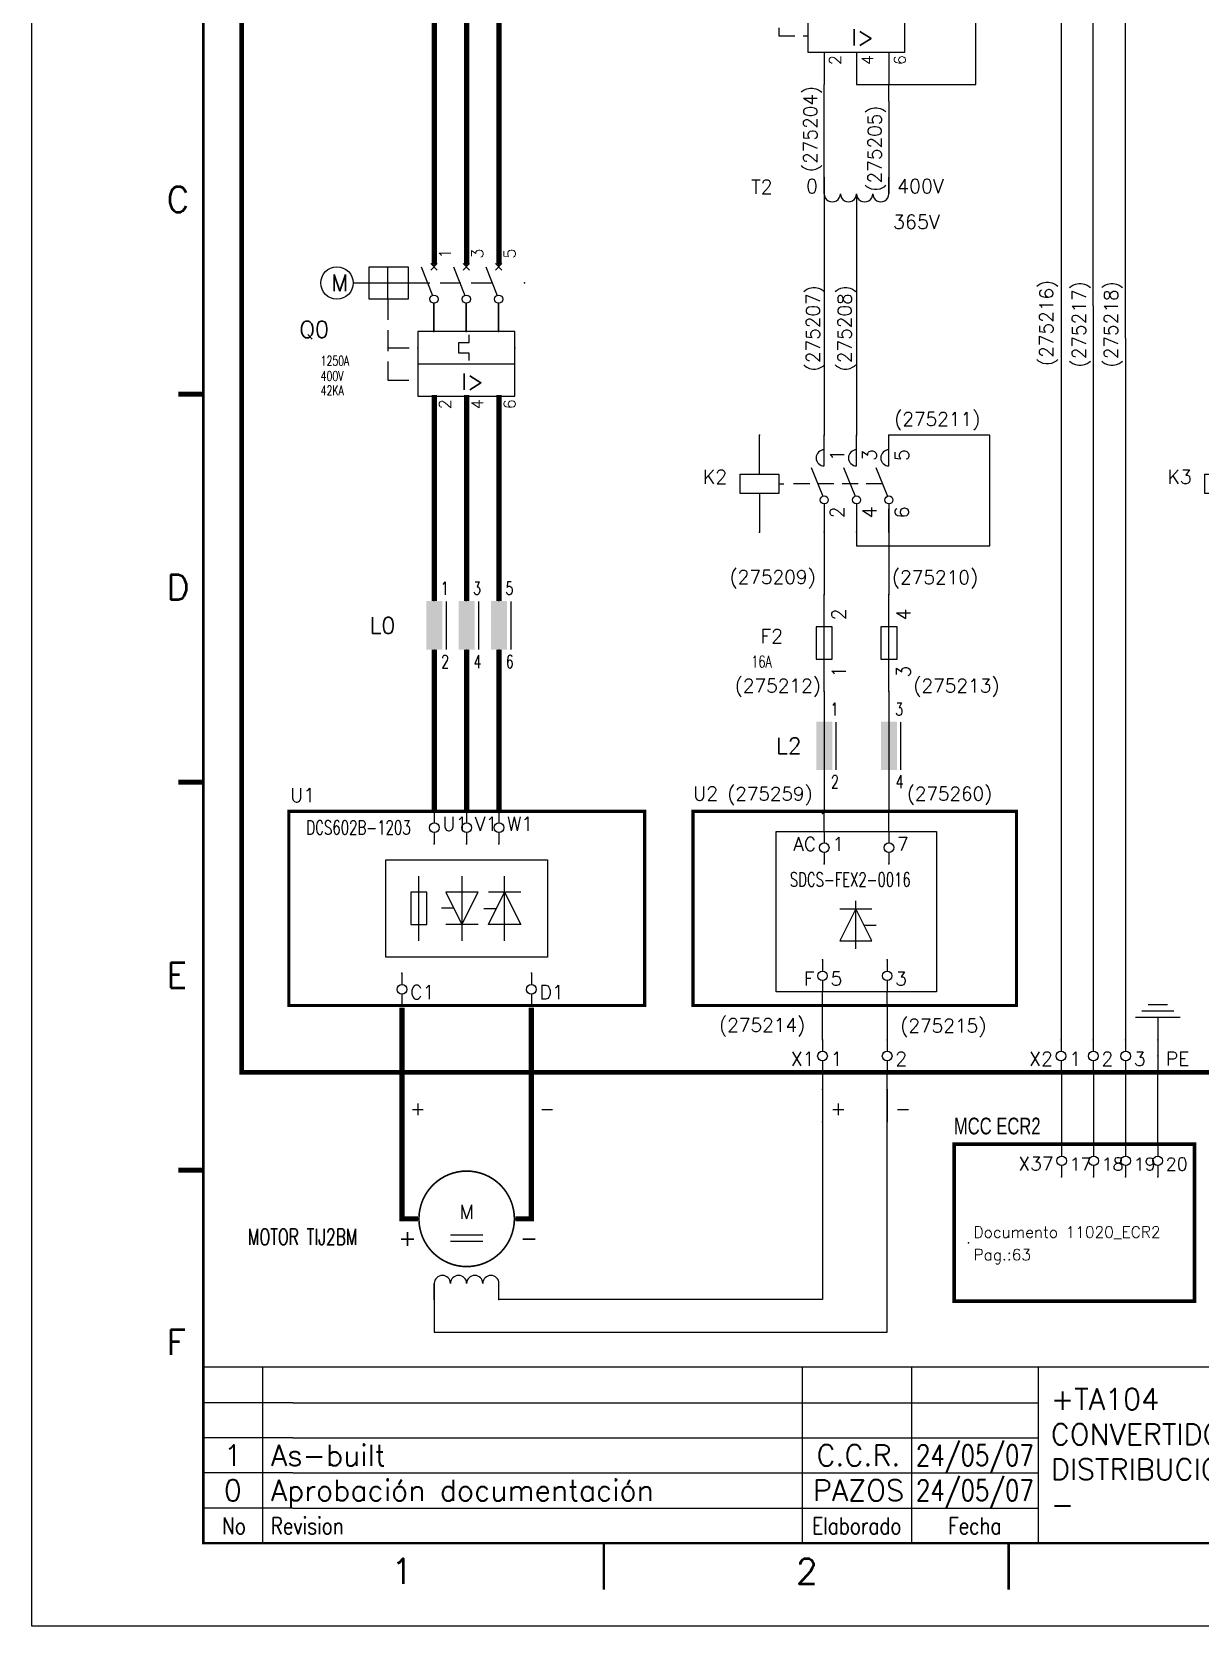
# Model space of a CAD drawing. Extents: x -25 to 1044, y -25744 to 292.
# Drawn here: x 366.4 to 507.2, y -14599.8 to -14407.6 of the extents above; entities that cross this region are included whole.
import ezdxf
from ezdxf.enums import TextEntityAlignment as Align

# ---------------------------------------------------------------- set-up
doc = ezdxf.new("R2010")
doc.units = 0
doc.header["$LTSCALE"] = 10
doc.header["$MEASUREMENT"] = 0
doc.linetypes.add('DASHDOT', pattern=[1, 0.5, -0.25, 0, -0.25])
doc.linetypes.add('HIDDEN', pattern=[0.375, 0.25, -0.125])
doc.layers.get('0').update_dxf_attribs({"linetype": 'CONTINUOUS'})
for name, color, linetype in [('$MKLNK', 7, 'HIDDEN'), ('1', 7, 'CONTINUOUS'), ('10', 5, 'CONTINUOUS'), ('102', 7, 'CONTINUOUS'), ('2', 7, 'CONTINUOUS'), ('4', 7, 'HIDDEN'), ('8', 1, 'CONTINUOUS'), ('9', 6, 'CONTINUOUS'), ('DIBUJO', 7, 'CONTINUOUS'), ('NODE', 7, 'CONTINUOUS')]:
    doc.layers.add(name, color=color, linetype=linetype)
doc.styles.add('HELV', font='HELVBLD.SHX', dxfattribs={"width": 1.2})
doc.styles.add('LABEL', font='SIMPLEX', dxfattribs={"width": 0.8, "height": 4})
doc.styles.add('ROMANS', font='romans')
doc.styles.get("Standard").update_dxf_attribs({"font": 'simplex'})

# ---------------------------------------------------------------- blocks, each defined once
blk = doc.blocks.new('NOD', base_point=(237.5, 170))
at = {"layer": 'NODE'}
blk.add_point((237.5, 170), dxfattribs=at)
blk = doc.blocks.new('$071501S')
at = {"layer": '2'}
for p, q in [((0, -6), (0, 0)), ((-3, -6), (3, -6)), ((-3, -9), (-3, -6)), ((3, -6), (3, -9)), ((3, -9), (-3, -9)), ((0, -9), (0, -15))]:
    blk.add_line(p, q, dxfattribs=at)
at = {"layer": '2', "rotation": 90}
for p in [(0, 0), (0, -15)]:
    blk.add_blockref('NOD', p, dxfattribs=at)
at = {"layer": '8'}
for tag, p in [('1A', (1, -3.325)), ('2A', (1, -13.325))]:
    blk.add_attdef(tag, p, '', height=2.15, dxfattribs=at)
at = {"layer": '9'}
blk.add_attdef('ID', text='', height=2.15, dxfattribs=at).set_placement((-5, -7.5), align=Align.RIGHT)
blk = doc.blocks.new('ACAD1F02')
at = {"layer": '2'}
for p, q in [((360, 150), (365, 150)), ((360, 149.03), (365, 149.03))]:
    blk.add_line(p, q, dxfattribs=at)
blk.add_lwpolyline([(355.12, 152.5, 0.25, 0.25, 1), (369.88, 152.5, 0.25, 0.25, 1)], format="xyseb", close=True, dxfattribs=at)
blk.add_text('M', height=2.15, dxfattribs=at).set_placement((362.5, 152.5), align=Align.CENTER)
blk = doc.blocks.new('$060303')
at = {"layer": '2'}
for p, q in [((0, 0), (2.5, 0)), ((0, -10), (2.5, -10))]:
    blk.add_line(p, q, dxfattribs=at)
for centre in [(2.5, -1.25), (2.5, -3.75), (2.5, -6.25), (2.5, -8.75)]:
    blk.add_arc(centre, 1.25, 270, 90, dxfattribs=at)
for p in [(0, 0), (0, -10)]:
    blk.add_blockref('NOD', p, dxfattribs=at)
at = {"layer": '8'}
for tag, p in [('1A', (1.5, -3.325)), ('2A', (1.5, -13.325))]:
    blk.add_attdef(tag, text='', height=2.15, dxfattribs=at).set_placement(p, align=Align.RIGHT)
at = {"layer": '9'}
blk.add_attdef('ID', text='', height=2.15, dxfattribs=at).set_placement((0, 1.175), align=Align.CENTER)
blk = doc.blocks.new('$$PLD12C')
for p, q in [((0, 2.5), (0, 0.75)), ((0, -0.75), (0, -2.5))]:
    blk.add_line(p, q)
at = {"layer": '2'}
blk.add_circle((0, 0), 0.75, dxfattribs=at)
for p in [(0, 2.5), (0, -2.5)]:
    blk.add_blockref('NOD', p, dxfattribs=at)
at = {"layer": '8'}
blk.add_attdef('*A', (1.25, -1.5), '', height=2.15, dxfattribs=at)
at = {"layer": '9'}
blk.add_attdef('ID', text='', height=2.15, dxfattribs=at).set_placement((-1.25, -1.5), align=Align.RIGHT)
blk = doc.blocks.new('$$PLD12')
blk.add_line((0, 2.5), (0, -2.5))
at = {"layer": '2'}
for p in [(0, 2.5), (0, -2.5)]:
    blk.add_blockref('NOD', p, dxfattribs=at)
at = {"layer": '8'}
blk.add_attdef('*A', (1.25, -1.5), '', height=2.15, dxfattribs=at)
at = {"layer": '9'}
blk.add_attdef('ID', text='', height=2.15, dxfattribs=at).set_placement((-1.25, -1.5), align=Align.RIGHT)
blk = doc.blocks.new('$$PLU21C')
for p, q in [((0, 2.5), (0, 0.75)), ((0, -0.75), (0, -2.5))]:
    blk.add_line(p, q)
at = {"layer": '2'}
blk.add_circle((0, 0), 0.75, dxfattribs=at)
for p in [(0, 2.5), (0, -2.5)]:
    blk.add_blockref('NOD', p, dxfattribs=at)
at = {"layer": '8'}
blk.add_attdef('*A', (1.25, -0.5), '', height=2.15, dxfattribs=at)
at = {"layer": '9'}
blk.add_attdef('ID', text='', height=2.15, dxfattribs=at).set_placement((-1.25, -0.5), align=Align.RIGHT)
blk = doc.blocks.new('$71302MS')
at = {"layer": '$MKLNK'}
blk.add_line((9, -7.5), (-5, -7.5), dxfattribs=at)
for p, q in [((0, -4.75), (0, 0)), ((5, -4.75), (5, 0)), ((10, -4.75), (10, 0)), ((0, -10.62), (0, -15)), ((5, -10.62), (5, -15)), ((10, -10.62), (10, -15))]:
    blk.add_line(p, q)
at = {"layer": '102'}
for p, q in [((-2, -5), (-0.23, -9.42)), ((3, -5), (4.77, -9.42)), ((8, -5), (9.77, -9.42))]:
    blk.add_line(p, q, dxfattribs=at)
for centre in [(0, -10), (5, -10), (10, -10)]:
    blk.add_circle(centre, 0.625, dxfattribs=at)
for centre in [(0, -3.5), (5, -3.5), (10, -3.5)]:
    blk.add_arc(centre, 1.25, 90, 270, dxfattribs=at)
at = {"layer": '2'}
for p in [(0, 0), (5, 0), (10, 0), (0, -15), (5, -15), (10, -15)]:
    blk.add_blockref('NOD', p, dxfattribs=at)
at = {"layer": '8', "flags": 8}
for tag, p in [('1A', (3.07, -4)), ('3A', (8.07, -4)), ('5A', (13.07, -4))]:
    blk.add_attdef(tag, p, '', height=2.15, rotation=90, dxfattribs=at)
for tag, p in [('2A', (3.07, -11)), ('4A', (8.07, -11)), ('6A', (13.07, -11))]:
    blk.add_attdef(tag, text='', height=2.15, rotation=90, dxfattribs=at).set_placement(p, align=Align.RIGHT)
at = {"layer": '9'}
blk.add_attdef('ID', text='', height=2.15, rotation=90, dxfattribs=at).set_placement((-7.25, -7.5), align=Align.CENTER)
blk = doc.blocks.new('$072101S')
at = {"layer": '2'}
for p, q in [((0, 0), (0, 15)), ((1.25, 10), (-1.25, 10)), ((-1.25, 10), (-1.25, 5)), ((1.25, 5), (1.25, 10)), ((-1.25, 5), (1.25, 5))]:
    blk.add_line(p, q, dxfattribs=at)
for p in [(0, 15), (0, 0)]:
    blk.add_blockref('NOD', p, dxfattribs=at)
at = {"layer": '8'}
blk.add_attdef('2A', (3.325, 11), '', height=2.15, rotation=90, dxfattribs=at)
blk.add_attdef('ID', text='', height=2.15, rotation=90, dxfattribs=at).set_placement((-2.25, 7.5), align=Align.CENTER)
blk.add_attdef('1A', text='', height=2.15, rotation=90, dxfattribs=at).set_placement((3.325, 4), align=Align.RIGHT)
blk = doc.blocks.new('KK')
for p, q in [((170.54, 197.03), (170.54, 201.39)), ((175.54, 197.03), (175.54, 201.39)), ((180.54, 197.03), (180.54, 201.41)), ((170.54, 187.03), (170.54, 182.03)), ((175.54, 187.03), (175.54, 182.03)), ((180.54, 187.03), (180.54, 182.03))]:
    blk.add_line(p, q)
for p in [(168.04, 194.53), (183.04, 194.53)]:
    blk.add_point(p)
at = {"layer": '102'}
for p, q in [((170.54, 212.03), (170.54, 207.03)), ((175.54, 212.03), (175.54, 207.03)), ((180.54, 212.03), (180.54, 207.03)), ((168.54, 207.03), (170.31, 202.61)), ((173.54, 207.03), (175.31, 202.61)), ((178.54, 207.03), (180.31, 202.61)), ((170.54, 201.4), (170.54, 197.03)), ((175.54, 201.4), (175.54, 197.03)), ((180.54, 201.4), (180.54, 197.03)), ((183.04, 197.03), (168.04, 197.03)), ((168.04, 197.03), (168.04, 192.03)), ((174.36, 195.31), (175.96, 195.31)), ((174.36, 193.71), (174.36, 195.31)), ((175.96, 195.31), (175.96, 196.53)), ((183.04, 192.03), (183.04, 197.03)), ((175.96, 193.71), (174.36, 193.71)), ((175.96, 192.53), (175.96, 193.71)), ((168.04, 192.03), (183.04, 192.03)), ((168.04, 192.03), (168.04, 187.03)), ((183.04, 187.03), (183.04, 192.03)), ((168.04, 187.03), (183.04, 187.03))]:
    blk.add_line(p, q, dxfattribs=at)
for centre in [(170.54, 202.03), (175.54, 202.03), (180.54, 202.03)]:
    blk.add_circle(centre, 0.625, dxfattribs=at)
for p in [(169.54, 204.53), (174.54, 204.53), (179.54, 204.53), (184.54, 204.53)]:
    blk.add_point(p, dxfattribs=at)
at = {"layer": '2', "linetype": 'HIDDEN'}
for p, q in [((163.54, 202.03), (163.54, 189.53)), ((163.54, 194.53), (168.04, 194.53)), ((163.54, 189.53), (168.04, 189.53))]:
    blk.add_line(p, q, dxfattribs=at)
at = {"layer": '2'}
blk.add_trace([(158.04, 206.53), (157.04, 206.53), (158.04, 202.53), (157.04, 202.53)], dxfattribs=at)
at = {"layer": 'DIBUJO'}
for p, q in [((160.54, 202.03), (160.54, 207.03)), ((160.54, 207.03), (166.54, 207.03)), ((163.54, 202.03), (163.54, 207.03)), ((166.54, 207.03), (166.54, 202.03)), ((171.04, 207.53), (170.04, 206.53)), ((170.04, 207.53), (171.04, 206.53)), ((175.04, 207.53), (176.04, 206.53)), ((176.04, 207.53), (175.04, 206.53)), ((180.04, 207.53), (181.04, 206.53)), ((181.04, 207.53), (180.04, 206.53)), ((158.04, 204.53), (166.54, 204.53)), ((166.54, 202.03), (160.54, 202.03))]:
    blk.add_line(p, q, dxfattribs=at)
at = {"layer": '2'}
for p in [(170.54, 212.03), (175.54, 212.03), (180.54, 212.03), (170.54, 197.03), (175.54, 197.03), (180.54, 197.03)]:
    blk.add_blockref('NOD', p, dxfattribs=at)
at = {"layer": '102'}
blk.add_text('I>', height=2.52, dxfattribs=at).set_placement((176.51, 188.04), align=Align.CENTER)
at = {"layer": 'DIBUJO', "color": 1, "style": 'ROMANS'}
for s, p in [('1', (173.15, 207.2)), ('3', (178.15, 207.2)), ('5', (183.15, 207.2)), ('2', (173.15, 185.01)), ('4', (178.15, 185.01)), ('6', (183.15, 185.01))]:
    blk.add_text(s, height=1.8, rotation=90, dxfattribs=at).set_placement(p)
at = {"layer": 'DIBUJO', "color": 6, "style": 'ROMANS'}
blk.add_attdef('REFERENCIA', (158.04, 210.03), '', height=1.8, dxfattribs=at)
at = {"layer": 'DIBUJO', "color": 6, "style": 'ROMANS', "width": 0.8}
blk.add_attdef('REGULACION', (184.04, 193.53), '', height=1.8, dxfattribs=at)
blk = doc.blocks.new('newcajec')
at = {"layer": '1'}
for p, q in [((179.4, 20.85), (0.13, 20.85)), ((7, 20.85), (7, 0)), ((71, 20.85), (71, 0)), ((84, 20.85), (84, 0.09)), ((99, 20.85), (99, 0)), ((10.6, 16.64), (0, 16.64)), ((10.6, 16.64), (99, 16.64)), ((10.6, 12.48), (0, 12.48)), ((10.6, 12.48), (99, 12.48)), ((10.6, 8.32), (0, 8.32)), ((10.6, 8.32), (99, 8.32)), ((10.6, 4.16), (0, 4.16)), ((10.6, 4.16), (99, 4.16))]:
    blk.add_line(p, q, dxfattribs=at)
at = {"layer": '1', "const_width": 0.3}
blk.add_lwpolyline([(0, 0), (0, 272.5), (383, 272.5), (383, 0)], close=True, dxfattribs=at)
at = {"layer": '1'}
for points in [[(-2.99, 136.23, 0.6, 0.6, 0), (-0.18, 136.23, 0.6, 0.6, 0)], [(-2.99, 90.23, 0.6, 0.6, 0), (-0.18, 90.23, 0.6, 0.6, 0)], [(-2.99, 44.23, 0.6, 0.6, 0), (-0.18, 44.23, 0.6, 0.6, 0)], [(47.5, -5.5, 0.3, 0.3, 0), (47.5, -0.09, 0.3, 0.3, 0)], [(95.5, -5.5, 0.3, 0.3, 0), (95.5, -0.09, 0.3, 0.3, 0)]]:
    blk.add_lwpolyline(points, format="xyseb", dxfattribs=at)
at = {"layer": '1', "style": 'ROMANS'}
for s, p in [('C', (-4.37, 157.84)), ('D', (-4.37, 111.84)), ('E', (-4.37, 65.84)), ('F', (-4.37, 22.34)), ('1', (22.29, -4.82)), ('2', (70.29, -4.82))]:
    blk.add_text(s, height=3, dxfattribs=at).set_placement(p)
at = {"layer": '1', "style": 'LABEL', "width": 0.8}
for s, p in [('No', (2.23, 1.05)), ('Revision', (8, 1.05))]:
    blk.add_text(s, height=2, dxfattribs=at).set_placement(p)
for s, p in [('Elaborado', (77.5, 1.05)), ('Fecha', (91.5, 1.05))]:
    blk.add_text(s, height=2, dxfattribs=at).set_placement(p, align=Align.CENTER)
at = {"layer": '10', "style": 'ROMANS'}
for tag, p in [('REV41', (3.5, 18.74)), ('REV43', (77.7, 18.74)), ('REV31', (3.5, 14.58)), ('REV33', (77.7, 14.58)), ('REV21', (3.5, 10.42)), ('REV23', (77.7, 10.42)), ('REV11', (3.5, 6.27)), ('REV13', (77.7, 6.27))]:
    blk.add_attdef(tag, text='', height=2.5, dxfattribs=at).set_placement(p, align=Align.MIDDLE)
for tag, p, height in [('REV42', (8, 17.49), 2.5), ('DOCUMENTTYPE', (216.43, 16.8), 2.5), ('SHEETNAME1', (100.5, 15.83), 2.5), ('DESIGNCHECK', (180.74, 14.83), 2.5), ('NOTA', (305.32, 15.8), 3), ('REV32', (8, 13.33), 2.5), ('SHEETNAME2', (100.5, 11.67), 2.5), ('OBJECT', (216.43, 12.4), 2.5), ('REV22', (8, 9.17), 2.5), ('ORDER', (305.32, 7.3), 4.5), ('SHEETNAME3', (100.5, 7.51), 2.5), ('DRAWINGCHECK', (180.53, 7.71), 2.5), ('CUSTOMER', (216.43, 8.08), 2.5), ('REV12', (8, 5.01), 2.5), ('SHEETNAME4', (100.5, 3.35), 2.5), ('DOCUMENT_ID', (305.32, 0.93), 4.4), ('USER', (180.63, 0.71), 2.5), ('DEPARTMENT', (271.93, 1.05), 2.5)]:
    blk.add_attdef(tag, p, '', height=height, dxfattribs=at)
for tag, width, p, p2 in [('REV44', 1.221199, (84.53, 17.49), (98.48, 17.49)), ('REV34', 1.221199, (84.53, 13.33), (98.48, 13.33)), ('REV24', 1.221199, (84.53, 9.17), (98.48, 9.17)), ('REV14', 1.221199, (84.53, 5.01), (98.48, 5.01)), ('CREATED2', 7.039915, (282.71, 1.05), (301.14, 1.05))]:
    blk.add_attdef(tag, text='', height=2.5, dxfattribs=dict(at, width=width)).set_placement(p, p2, align=Align.FIT)
for tag, p in [('SHEET', (382, 7.43)), ('NEXTSHEET', (382, 0.5))]:
    blk.add_attdef(tag, text='', height=2.5, dxfattribs=at).set_placement(p, align=Align.RIGHT)
blk = doc.blocks.new('IATR1A1C')
for p, q in [((0, -7.5), (0, -3.14)), ((5, -7.5), (5, -3.14)), ((10, -7.5), (10, -3.12)), ((0, -17.5), (0, -22.5)), ((5, -17.5), (5, -22.5)), ((10, -17.5), (10, -22.5))]:
    blk.add_line(p, q)
for p in [(-2.5, -10), (12.5, -10)]:
    blk.add_point(p)
at = {"layer": '102'}
for p, q in [((0, 7.5), (0, 2.5)), ((5, 7.5), (5, 2.5)), ((10, 7.5), (10, 2.5)), ((20, 7.5), (20, 2.5)), ((25, 7.5), (25, 2.5)), ((-2, 2.5), (-0.23, -1.92)), ((3, 2.5), (4.77, -1.92)), ((8, 2.5), (9.77, -1.92)), ((18, 2.5), (19.77, -1.92)), ((25, 2.5), (27, 2.5)), ((25.13, -1.89), (26.25, 3.5)), ((0, -3.12), (0, -7.5)), ((5, -3.12), (5, -7.5)), ((10, -3.12), (10, -7.5)), ((20, -3.12), (20, -7.5)), ((25, -3.12), (25, -7.5)), ((12.5, -7.5), (-2.5, -7.5)), ((-2.5, -7.5), (-2.5, -12.5)), ((3.82, -9.22), (5.42, -9.22)), ((3.82, -10.82), (3.82, -9.22)), ((5.42, -9.22), (5.42, -8)), ((12.5, -12.5), (12.5, -7.5)), ((5.42, -10.82), (3.82, -10.82)), ((5.42, -12), (5.42, -10.82)), ((-2.5, -12.5), (12.5, -12.5)), ((-2.5, -12.5), (-2.5, -17.5)), ((12.5, -17.5), (12.5, -12.5)), ((-2.5, -17.5), (12.5, -17.5))]:
    blk.add_line(p, q, dxfattribs=at)
for centre in [(0, -2.5), (5, -2.5), (10, -2.5), (20, -2.5), (25, -2.5)]:
    blk.add_circle(centre, 0.625, dxfattribs=at)
for p in [(-1, 0), (4, 0), (9, 0), (14, 0), (19, 0)]:
    blk.add_point(p, dxfattribs=at)
at = {"layer": '2', "linetype": 'HIDDEN'}
for p, q in [((-3.86, 0), (25.46, 0)), ((-7, -2.5), (-7, -15)), ((-7, -10), (-2.5, -10)), ((-7, -15), (-2.5, -15))]:
    blk.add_line(p, q, dxfattribs=at)
at = {"layer": '2'}
blk.add_trace([(-12.5, 2), (-13.5, 2), (-12.5, -2), (-13.5, -2)], dxfattribs=at)
at = {"layer": 'DIBUJO'}
for p, q in [((-10, -2.5), (-10, 2.5)), ((-10, 2.5), (-4, 2.5)), ((-7, -2.5), (-7, 2.5)), ((-4, 2.5), (-4, -2.5)), ((0.5, 3), (-0.5, 2)), ((-0.5, 3), (0.5, 2)), ((4.5, 3), (5.5, 2)), ((5.5, 3), (4.5, 2)), ((9.5, 3), (10.5, 2)), ((10.5, 3), (9.5, 2)), ((-12.5, 0), (-4, 0)), ((-4, -2.5), (-10, -2.5))]:
    blk.add_line(p, q, dxfattribs=at)
at = {"layer": '2'}
for p in [(0, 7.5), (5, 7.5), (10, 7.5), (20, 7.5), (0, -7.5), (5, -7.5), (10, -7.5)]:
    blk.add_blockref('NOD', p, dxfattribs=at)
at = {"layer": '102'}
blk.add_text('I>', height=2.52, dxfattribs=at).set_placement((5.97, -16.49), align=Align.CENTER)
at = {"layer": 'DIBUJO', "color": 1, "style": 'ROMANS'}
for s, p in [('13', (22.61, 4.39)), ('21', (27.61, 4.39)), ('1', (2.61, 2.68)), ('3', (7.61, 2.68)), ('5', (12.61, 2.68)), ('14', (22.61, -7.37)), ('22', (27.61, -7.37)), ('2', (2.61, -19.52)), ('4', (7.61, -19.52)), ('6', (12.61, -19.52))]:
    blk.add_text(s, height=1.8, rotation=90, dxfattribs=at).set_placement(p)
at = {"layer": 'DIBUJO', "color": 6, "style": 'ROMANS', "width": 0.8}
for p in [(21, 8.5), (26, 8.5)]:
    blk.add_attdef('PAGCAUXABIERTO1', p, '', height=1.8, rotation=90, dxfattribs=at)
at = {"layer": 'DIBUJO', "color": 6, "style": 'ROMANS'}
blk.add_attdef('REFERENCIA', (-12.5, 5.5), '', height=1.8, dxfattribs=at)
at = {"layer": 'DIBUJO', "color": 6, "style": 'ROMANS', "width": 0.8}
blk.add_attdef('REGULACION', (13.5, -11), '', height=1.8, dxfattribs=at)
blk = doc.blocks.new('$PP313')
at = {"layer": '2'}
blk.add_blockref('NOD', (0, 0), dxfattribs=at)
at = {"layer": '8'}
blk.add_attdef('1A', (1, -3.325), '', height=2.15, dxfattribs=at)
at = {"layer": '9'}
blk.add_attdef('ID', (1, 1), '', height=2.15, dxfattribs=at)
blk = doc.blocks.new('$021501')
at = {"layer": '2'}
for p, q in [((0, -6), (0, 0)), ((-3.5, -6), (3.5, -6)), ((-2.5, -7), (2.5, -7)), ((-1.5, -8), (1.5, -8))]:
    blk.add_line(p, q, dxfattribs=at)
blk.add_blockref('NOD', (0, 0), dxfattribs=at)

msp = doc.modelspace()

# ---------------------------------------------------------------- linework, layer by layer
for p, q in [((414.84, -14443.75), (414.84, -14440.35)), ((418.74, -14443.75), (418.74, -14440.35)), ((422.64, -14443.75), (422.64, -14440.34))]:
    msp.add_line(p, q)
for p in [(412.89, -14445.7), (424.59, -14445.7)]:
    msp.add_point(p)
at = {"layer": '102'}
for p, q in [((414.84, -14432.05), (414.84, -14435.95)), ((418.74, -14432.05), (418.74, -14435.95)), ((422.64, -14432.05), (422.64, -14435.95)), ((413.28, -14435.95), (414.66, -14439.4)), ((417.18, -14435.95), (418.56, -14439.4)), ((421.08, -14435.95), (422.46, -14439.4)), ((414.84, -14440.34), (414.84, -14443.75)), ((418.74, -14440.34), (418.74, -14443.75)), ((422.64, -14440.34), (422.64, -14443.75)), ((424.59, -14443.75), (412.89, -14443.75)), ((412.89, -14443.75), (412.89, -14447.65)), ((419.07, -14445.09), (419.07, -14444.14)), ((424.59, -14447.65), (424.59, -14443.75)), ((417.82, -14446.34), (417.82, -14445.09)), ((417.82, -14445.09), (419.07, -14445.09)), ((412.89, -14447.65), (424.59, -14447.65)), ((412.89, -14447.65), (412.89, -14451.55)), ((419.07, -14446.34), (417.82, -14446.34)), ((419.07, -14447.26), (419.07, -14446.34)), ((424.59, -14451.55), (424.59, -14447.65)), ((412.89, -14451.55), (424.59, -14451.55)), ((414.88, -14476.24), (414.88, -14472.34)), ((418.78, -14476.24), (418.78, -14472.34)), ((422.68, -14476.24), (422.68, -14472.34)), ((414.88, -14482.09), (414.88, -14485.99)), ((418.78, -14482.09), (418.78, -14485.99)), ((422.68, -14482.09), (422.68, -14485.99))]:
    msp.add_line(p, q, dxfattribs=at)
for centre in [(414.84, -14439.85), (418.74, -14439.85), (422.64, -14439.85)]:
    msp.add_circle(centre, 0.487, dxfattribs=at)
for p in [(414.06, -14437.9), (417.96, -14437.9), (421.86, -14437.9), (425.76, -14437.9)]:
    msp.add_point(p, dxfattribs=at)
for points in [[(415.86, -14476.24), (413.91, -14476.24), (415.86, -14482.09), (413.91, -14482.09)], [(419.76, -14476.24), (417.81, -14476.24), (419.76, -14482.09), (417.81, -14482.09)], [(423.66, -14476.24), (421.71, -14476.24), (423.66, -14482.09), (421.71, -14482.09)], [(462.86, -14490.79), (460.93, -14490.79), (462.86, -14496.58), (460.93, -14496.58)], [(470.66, -14490.79), (468.73, -14490.79), (470.66, -14496.58), (468.73, -14496.58)]]:
    msp.add_solid(points, dxfattribs=at)
at = {"layer": '2'}
for p, q in [((490.44, -14380.76), (490.44, -14436.74)), ((494.33, -14440.64), (494.33, -14384.66)), ((498.23, -14444.54), (498.23, -14388.56)), ((461.89, -14425.19), (461.87, -14413.97)), ((469.67, -14415.98), (469.67, -14413.97)), ((461.89, -14427.14), (461.89, -14440.92)), ((465.79, -14427.14), (465.79, -14440.92)), ((461.89, -14440.92), (461.89, -14456.25)), ((465.79, -14440.92), (465.79, -14456.25)), ((456.43, -14462.1), (457.02, -14462.1)), ((461.89, -14467.95), (461.89, -14475.45)), ((469.69, -14467.95), (469.69, -14475.45)), ((461.89, -14487.15), (461.89, -14488.21)), ((469.69, -14487.15), (469.69, -14488.21)), ((461.89, -14499.29), (461.89, -14501.59)), ((469.69, -14499.21), (469.69, -14501.59)), ((475.41, -14504.03), (475.41, -14523.34)), ((413.02, -14517.19), (413.02, -14509.39)), ((418.21, -14509.39), (418.21, -14517.19)), ((423.35, -14517.19), (423.35, -14509.39)), ((412.04, -14511.34), (412.04, -14515.24)), ((413.99, -14511.34), (412.04, -14511.34)), ((413.99, -14515.24), (413.99, -14511.34)), ((416.26, -14511.34), (418.21, -14515.24)), ((420.16, -14511.34), (416.26, -14511.34)), ((418.21, -14515.24), (420.16, -14511.34)), ((421.4, -14515.24), (423.35, -14511.34)), ((425.3, -14511.34), (421.4, -14511.34)), ((423.35, -14511.34), (425.3, -14515.24)), ((417.17, -14513.25), (415.73, -14513.25)), ((422.31, -14513.33), (420.87, -14513.33)), ((463.78, -14513.32), (467.64, -14513.32)), ((465.71, -14513.32), (463.78, -14517.19)), ((465.71, -14518.15), (465.71, -14512.36)), ((467.64, -14517.19), (465.71, -14513.32)), ((412.04, -14515.24), (413.99, -14515.24)), ((420.16, -14515.24), (416.26, -14515.24)), ((425.3, -14515.24), (421.4, -14515.24)), ((466.74, -14515.3), (468.17, -14515.3)), ((463.78, -14517.19), (467.64, -14517.19)), ((461.68, -14524.99), (461.68, -14523.34)), ((469.48, -14524.99), (469.48, -14523.34))]:
    msp.add_line(p, q, dxfattribs=at)
at = {"layer": '2', "color": 7}
for p, q in [((480.17, -14413.97), (480.17, -14390.48)), ((465.77, -14413.97), (480.17, -14413.97)), ((469.67, -14415.98), (469.69, -14426.85)), ((461.89, -14427.14), (461.89, -14425.19)), ((469.69, -14427.14), (469.69, -14425.19)), ((490.44, -14436.74), (490.44, -14529.13)), ((494.33, -14440.64), (494.33, -14529.13)), ((498.23, -14444.54), (498.23, -14529.13)), ((481.86, -14456.25), (469.69, -14456.25)), ((481.86, -14469.58), (481.86, -14456.25)), ((469.69, -14467.95), (469.69, -14465.12)), ((465.79, -14467.95), (465.79, -14469.58)), ((465.79, -14469.58), (481.86, -14469.58)), ((416.3, -14476.3), (416.3, -14482.09)), ((420.2, -14476.3), (420.2, -14482.09)), ((424.1, -14476.3), (424.1, -14482.09)), ((461.89, -14488.21), (461.89, -14499.29)), ((469.69, -14488.21), (469.69, -14499.21)), ((463.3, -14490.85), (463.3, -14496.59)), ((471.1, -14490.85), (471.1, -14496.59)), ((461.89, -14504.03), (461.89, -14501.59)), ((469.69, -14504.03), (469.69, -14501.76)), ((456.1, -14504.03), (475.41, -14504.03)), ((456.1, -14523.34), (456.1, -14504.03)), ((409.03, -14519.14), (409.03, -14507.44)), ((409.03, -14507.44), (428.53, -14507.44)), ((428.53, -14507.44), (428.53, -14519.14)), ((428.53, -14519.14), (409.03, -14519.14)), ((475.41, -14523.34), (456.1, -14523.34)), ((461.68, -14529.13), (461.68, -14524.83)), ((469.48, -14524.88), (469.48, -14529.28)), ((461.68, -14533.03), (461.68, -14560.44)), ((469.48, -14564.34), (469.48, -14533.03)), ((490.51, -14533), (490.51, -14541.78)), ((494.37, -14533), (494.37, -14541.78)), ((498.23, -14533), (498.23, -14541.78)), ((502.1, -14541.78), (502.1, -14533)), ((414.88, -14558.49), (414.88, -14564.34)), ((461.68, -14560.44), (422.68, -14560.44)), ((414.88, -14564.34), (469.48, -14564.34))]:
    msp.add_line(p, q, dxfattribs=at)
at = {"layer": '2', "linetype": 'HIDDEN'}
for p, q in [((411.83, -14437.9), (421.84, -14437.9)), ((409.29, -14439.85), (409.29, -14449.6)), ((409.35, -14445.7), (412.89, -14445.7)), ((409.29, -14449.6), (412.89, -14449.6))]:
    msp.add_line(p, q, dxfattribs=at)
at = {"layer": '2', "color": 3, "linetype": 'DASHDOT', "const_width": 0.546}
msp.add_lwpolyline([(588.93, -14533.03), (391.65, -14533.03), (391.65, -14324.23)], dxfattribs=at)
at = {"layer": '2', "color": 7}
for points in [[(414.88, -14396.11, 0.624, 0.624, 0), (414.88, -14435.69, 0.624, 0.624, 0)], [(418.78, -14396.11, 0.624, 0.624, 0), (418.78, -14435.69, 0.624, 0.624, 0)], [(422.68, -14396.11, 0.624, 0.624, 0), (422.68, -14435.69, 0.624, 0.624, 0)], [(414.88, -14451.4, 0.624, 0.624, 0), (414.88, -14476.24, 0.624, 0.624, 0)], [(418.78, -14451.4, 0.624, 0.624, 0), (418.78, -14476.24, 0.624, 0.624, 0)], [(422.68, -14451.4, 0.624, 0.624, 0), (422.68, -14476.24, 0.624, 0.624, 0)], [(414.88, -14482.09, 0.624, 0.624, 0), (414.88, -14501.59, 0.624, 0.624, 0)], [(418.78, -14482.09, 0.624, 0.624, 0), (418.78, -14501.59, 0.624, 0.624, 0)], [(422.68, -14482.09, 0.624, 0.624, 0), (422.68, -14501.59, 0.624, 0.624, 0)], [(397.34, -14524.99, 0.39, 0.39, 0), (440.23, -14524.99, 0.39, 0.39, 0), (440.23, -14501.59, 0.39, 0.39, 0), (397.34, -14501.59, 0.39, 0.39, 0), (397.34, -14524.99, 0.39, 0.39, 0)], [(446.08, -14524.99, 0.39, 0.39, 0), (485.07, -14524.99, 0.39, 0.39, 0), (485.07, -14501.59, 0.39, 0.39, 0), (446.08, -14501.59, 0.39, 0.39, 0), (446.08, -14524.99, 0.39, 0.39, 0)], [(412.93, -14550.7, 0.624, 0.624, 0), (410.98, -14550.7, 0.624, 0.624, 0), (410.98, -14525.23, 0.624, 0.624, 0)]]:
    msp.add_lwpolyline(points, format="xyseb", dxfattribs=at)
at = {"layer": '2', "color": 7, "const_width": 0.624}
msp.add_lwpolyline([(424.63, -14550.7), (426.58, -14550.7), (426.58, -14525.23)], dxfattribs=at)
at = {"layer": '2', "color": 3, "linetype": 'DASHDOT'}
msp.add_lwpolyline([(477.55, -14541.69, 0.441, 0.441, 0), (506.52, -14541.69, 0.441, 0.441, 0), (506.52, -14560.64, 0.441, 0.441, 0), (477.55, -14560.64, 0.441, 0.441, 0), (477.55, -14541.69, 0.441, 0.441, 0)], format="xyseb", dxfattribs=at)
at = {"layer": '2', "color": 7}
msp.add_circle((403.14, -14437.9), 1.95, dxfattribs=at)
at = {"layer": 'DIBUJO'}
for p, q in [((407.04, -14435.95), (411.72, -14435.95)), ((407.04, -14439.85), (407.04, -14435.95)), ((409.29, -14439.85), (409.29, -14435.95)), ((411.72, -14435.95), (411.72, -14439.85)), ((414.45, -14435.56), (415.23, -14436.34)), ((415.23, -14435.56), (414.45, -14436.34)), ((419.13, -14435.56), (418.35, -14436.34)), ((418.35, -14435.56), (419.13, -14436.34)), ((423.03, -14435.56), (422.25, -14436.34)), ((422.25, -14435.56), (423.03, -14436.34)), ((405.09, -14437.9), (411.72, -14437.9)), ((411.72, -14439.85), (407.04, -14439.85))]:
    msp.add_line(p, q, dxfattribs=at)
msp.add_lwpolyline([(366.36, -14302.79), (786.36, -14302.79), (786.36, -14599.79), (366.36, -14599.79), (366.36, -14302.79)], dxfattribs=at)

# ---------------------------------------------------------------- block references
ref = msp.add_blockref('$$PLD12C', (502.1, -14543.71), dxfattribs=dict(xscale=0.7721706498972143, yscale=0.7721706498972143, zscale=0.7721706498972143))
ref.add_attrib('*A', '20', (503.06, -14544.87), dxfattribs={"layer": '8', "height": 1.544})
at = {"layer": '2', "color": 7}
ref = msp.add_blockref('newcajec', (387.04, -14589.79), dxfattribs=dict(at, xscale=1.016513761467889, yscale=1.016513761467889, zscale=1.016513761467889))
ref.add_attrib('REV24', '24/05/07', dxfattribs={"layer": '10', "height": 2.541, "style": 'ROMANS', "width": 0.728168}).set_placement((472.96, -14580.46), (487.15, -14580.46), align=Align.FIT)
ref.add_attrib('SHEETNAME3', 'DISTRIBUCION DE POTENCIA', (489.2, -14582.16), dxfattribs={"layer": '10', "height": 2.5413, "style": 'ROMANS'})
ref.add_attrib('SHEETNAME2', 'CONVERTIDOR C.C. TIJERA 2BM', (489.2, -14577.93), dxfattribs={"layer": '10', "height": 2.5413, "style": 'ROMANS'})
ref.add_attrib('SHEETNAME1', '+TA104', (489.2, -14573.7), dxfattribs={"layer": '10', "height": 2.541, "style": 'ROMANS'})
ref.add_attrib('REV22', 'As-built', (395.17, -14580.46), dxfattribs={"layer": '10', "height": 2.541, "style": 'ROMANS'})
ref.add_attrib('REV12', 'Aprobación documentación', (395.17, -14584.69), dxfattribs={"layer": '10', "height": 2.5413, "style": 'ROMANS'})
ref.add_attrib('REV21', '1', dxfattribs={"layer": '10', "height": 2.54, "style": 'ROMANS'}).set_placement((390.6, -14579.19), align=Align.MIDDLE)
ref.add_attrib('REV11', '0', dxfattribs={"layer": '10', "height": 2.54, "style": 'ROMANS'}).set_placement((390.6, -14583.42), align=Align.MIDDLE)
ref.add_attrib('SHEETNAME4', '-', (489.2, -14586.39), dxfattribs={"layer": '10', "height": 2.54, "style": 'ROMANS'})
ref.add_attrib('REV14', '24/05/07', dxfattribs={"layer": '10', "height": 2.541, "style": 'ROMANS', "width": 0.728168}).set_placement((472.96, -14584.69), (487.15, -14584.69), align=Align.FIT)
ref.add_attrib('REV23', 'C.C.R.', dxfattribs={"layer": '10', "height": 2.541, "style": 'ROMANS'}).set_placement((466.02, -14579.19), align=Align.MIDDLE)
ref.add_attrib('REV13', 'PAZOS', dxfattribs={"layer": '10', "height": 2.541, "style": 'ROMANS'}).set_placement((466.02, -14583.42), align=Align.MIDDLE)
ref = msp.add_blockref('IATR1A1C', (517.9, -14400.64), dxfattribs=dict(at, xscale=0.7798923563961794, yscale=0.7798923563961794, zscale=0.7798923563961794))
ref.add_attrib('REFERENCIA', 'Q3', (508.15, -14396.74), dxfattribs={"layer": 'DIBUJO', "color": 6, "height": 1.95, "style": 'ROMANS'})
ref.add_attrib('REGULACION', '9-12,5A', (504.25, -14406.49), dxfattribs={"layer": 'DIBUJO', "color": 6, "height": 1.404, "style": 'ROMANS', "width": 0.8})
ref.add_attrib('PAGCAUXABIERTO1', '2756', (534.28, -14394.01), dxfattribs={"layer": 'DIBUJO', "color": 6, "height": 1.404, "rotation": 90, "style": 'ROMANS', "width": 0.8})
for name, p, xscale, yscale, zscale, values in [('KK', (328.87, -14555.93), 0.7798923563961865, 0.7798923563961865, 0.7798923563961865, {'REFERENCIA': 'Q2', 'REGULACION': '9-12,5A'}), ('$072101S', (469.69, -14487.15), 0.7798923563961865, 0.7798923563961865, 0.7798923563961865, {'1A': '3', '2A': '4'}), ('$$PLU21C', (414.88, -14503.54), 0.7798923563961865, 0.7798923563961865, 0.7798923563961865, {'*A': 'U1'}), ('$$PLU21C', (418.78, -14503.54), 0.7798923563961865, 0.7798923563961865, 0.7798923563961865, {'*A': 'V1'}), ('$$PLU21C', (422.68, -14503.54), 0.7798923563961865, 0.7798923563961865, 0.7798923563961865, {'*A': 'W1'}), ('$$PLU21C', (461.89, -14505.96), 0.7721706498972143, 0.7721706498972143, 0.7721706498972143, {'ID': 'AC', '*A': '1'}), ('$$PLU21C', (469.69, -14505.96), 0.7721706498972143, 0.7721706498972143, 0.7721706498972143, {'*A': '7'}), ('$$PLD12C', (410.98, -14523.04), 0.7798923563961865, 0.7798923563961865, 0.7798923563961865, {'*A': 'C1'}), ('$$PLD12C', (426.58, -14523.04), 0.7798923563961865, 0.7798923563961865, 0.7798923563961865, {'*A': 'D1'}), ('$$PLD12C', (461.68, -14521.41), 0.7721706498972143, 0.7721706498972143, 0.7721706498972143, {'ID': 'F', '*A': '5'}), ('$$PLD12C', (469.48, -14521.41), 0.7721706498972143, 0.7721706498972143, 0.7721706498972143, {'*A': '3'}), ('$$PLD12C', (461.68, -14531.08), 0.7798923563961865, 0.7798923563961865, 0.7798923563961865, {'ID': 'X1', '*A': '1'}), ('$$PLD12C', (469.48, -14531.08), 0.7798923563961865, 0.7798923563961865, 0.7798923563961865, {'*A': '2'}), ('$$PLD12C', (490.44, -14531.08), 0.7798923563961865, 0.7798923563961865, 0.7798923563961865, {'ID': 'X2', '*A': '1'}), ('$$PLD12C', (494.33, -14531.08), 0.7798923563961865, 0.7798923563961865, 0.7798923563961865, {'*A': '2'}), ('$$PLD12C', (498.23, -14531.08), 0.7798923563961865, 0.7798923563961865, 0.7798923563961865, {'*A': '3'}), ('$$PLD12', (502.1, -14531.07), 0.7721706498972143, 0.7721706498972143, 0.7721706498972143, {'*A': 'PE'}), ('$$PLD12', (410.98, -14537.05), 0.7798923563961865, 0.7798923563961865, 0.7798923563961865, {'*A': '+'}), ('$$PLD12', (426.58, -14537.05), 0.7798923563961865, 0.7798923563961865, 0.7798923563961865, {'*A': '-'}), ('$$PLD12', (461.68, -14537.05), 0.7798923563961865, 0.7798923563961865, 0.7798923563961865, {'*A': '+'}), ('$$PLD12', (469.48, -14537.05), 0.7798923563961865, 0.7798923563961865, 0.7798923563961865, {'*A': '-'})]:
    msp.add_blockref(name, p, dxfattribs=dict(at, xscale=xscale, yscale=yscale, zscale=zscale)).add_auto_attribs(values)
ref = msp.add_blockref('$060303', (469.69, -14425.19), dxfattribs=dict(at, xscale=0.7798923563961865, yscale=0.7798923563961865, zscale=0.7798923563961865, rotation=270))
ref.add_attrib('ID', 'T2', dxfattribs={"layer": '9', "height": 1.677}).set_placement((454.37, -14427.14), align=Align.CENTER)
ref.add_attrib('1A', '400V', dxfattribs={"layer": '8', "height": 1.677}).set_placement((476.29, -14427.06), align=Align.RIGHT)
ref.add_attrib('2A', '0', dxfattribs={"layer": '8', "height": 1.68}).set_placement((461.14, -14427.06), align=Align.RIGHT)
at = {"layer": '2', "xscale": 0.7798923563961865, "yscale": 0.7798923563961865, "zscale": 0.7798923563961865}
for p in [(414.84, -14432.05), (418.74, -14432.05), (422.64, -14432.05), (414.84, -14443.75), (418.74, -14443.75), (422.64, -14443.75)]:
    msp.add_blockref('NOD', p, dxfattribs=at)
at = {"layer": '2'}
for name, p, xscale, yscale, zscale, values in [('$71302MS', (461.89, -14456.25), 0.7798923563961865, 0.7798923563961865, 0.7798923563961865, {'1A': '1', '2A': '2', '3A': '3', '4A': '4', '5A': '5', '6A': '6'}), ('$PP313', (479.27, -14553.6), 0.6304773356410902, 0.6304773356410902, 0.6304773356410902, {'ID': 'Documento 11020_ECR2', '1A': 'Pag.:63'})]:
    msp.add_blockref(name, p, dxfattribs=dict(at, xscale=xscale, yscale=yscale, zscale=zscale)).add_auto_attribs(values)
at = {"layer": '2', "xscale": 0.7798923563961865, "yscale": 0.7798923563961865, "zscale": 0.7798923563961865}
for name, p, rotation in [('NOD', (414.88, -14472.34), 270), ('NOD', (418.78, -14472.34), 270), ('NOD', (422.68, -14472.34), 270), ('NOD', (414.88, -14485.99), 270), ('NOD', (418.78, -14485.99), 270), ('NOD', (422.68, -14485.99), 270), ('NOD', (461.68, -14501.83), 270), ('$060303', (414.88, -14560.44), 90)]:
    msp.add_blockref(name, p, dxfattribs=dict(at, rotation=rotation))
at = {"layer": '2', "color": 7}
ref = msp.add_blockref('$072101S', (461.89, -14487.15), dxfattribs=dict(at, xscale=0.7798923563961865, yscale=0.7798923563961865, zscale=0.7798923563961865))
ref.add_attrib('ID', 'F2', dxfattribs={"layer": '8', "height": 1.677}).set_placement((455.56, -14481.3), align=Align.CENTER)
ref.add_attrib('1A', '1', dxfattribs={"layer": '8', "height": 1.68, "rotation": 90}).set_placement((464.49, -14484.03), align=Align.RIGHT)
ref.add_attrib('2A', '2', (464.49, -14478.57), dxfattribs={"layer": '8', "height": 1.68, "rotation": 90})
at = {"layer": '2', "color": 7, "xscale": 0.7721706498972143, "yscale": 0.7721706498972143, "zscale": 0.7721706498972143, "rotation": 180}
msp.add_blockref('$021501', (502.1, -14531.07), dxfattribs=at)
at = {"layer": '2', "color": 7}
ref = msp.add_blockref('$$PLD12C', (490.51, -14543.71), dxfattribs=dict(at, xscale=0.7721706498972143, yscale=0.7721706498972143, zscale=0.7721706498972143))
ref.add_attrib('ID', 'X37', dxfattribs={"layer": '9', "height": 1.66}).set_placement((489.55, -14544.87), align=Align.RIGHT)
ref.add_attrib('*A', '17', (491.48, -14544.87), dxfattribs={"layer": '8', "height": 1.544})
ref = msp.add_blockref('$$PLD12C', (494.37, -14543.71), dxfattribs=dict(at, xscale=0.7721706498972143, yscale=0.7721706498972143, zscale=0.7721706498972143))
ref.add_attrib('*A', '18', (495.34, -14544.87), dxfattribs={"layer": '8', "height": 1.544})
ref = msp.add_blockref('$$PLD12C', (498.23, -14543.71), dxfattribs=dict(at, xscale=0.7721706498972143, yscale=0.7721706498972143, zscale=0.7721706498972143))
ref.add_attrib('*A', '19', (499.2, -14544.87), dxfattribs={"layer": '8', "height": 1.544})
at = {"layer": '2', "color": 7, "xscale": 0.7798923563961865, "yscale": 0.7798923563961865, "zscale": 0.7798923563961865}
msp.add_blockref('ACAD1F02', (136.07, -14669.63), dxfattribs=at)
at = {"layer": '4'}
ref = msp.add_blockref('$071501S', (454.09, -14456.25), dxfattribs=dict(at, xscale=0.7798923563961865, yscale=0.7798923563961865, zscale=0.7798923563961865))
ref.add_attrib('ID', 'K2', dxfattribs={"layer": '9', "height": 1.677}).set_placement((450.19, -14462.1), align=Align.RIGHT)
ref = msp.add_blockref('$071501S', (510.1, -14456.25), dxfattribs=dict(at, xscale=0.7798923563961794, yscale=0.7798923563961794, zscale=0.7798923563961794))
ref.add_attrib('ID', 'K3', dxfattribs={"layer": '9', "height": 1.677}).set_placement((506.2, -14462.1), align=Align.RIGHT)

# ---------------------------------------------------------------- texts
at = {"layer": '102'}
msp.add_text('I>', height=1.965, dxfattribs=at).set_placement((419.49, -14450.76), align=Align.CENTER)
at = {"layer": '2', "color": 6}
for s, p in [('(275204)', (461.04, -14424.53)), ('(275205)', (468.79, -14426.89)), ('(275207)', (461.37, -14448.55)), ('(275208)', (465.16, -14448.55)), ('(275216)', (489.49, -14447.9)), ('(275217)', (493.43, -14448.08)), ('(275218)', (497.29, -14448.08))]:
    msp.add_text(s, height=1.638, rotation=90, dxfattribs=at).set_placement(p)
for s, height, p in [('365V', 1.685, (470.18, -14431.37)), ('(275211)', 1.638, (470.32, -14455.11)), ('(275209)', 1.638, (450.47, -14474.17)), ('(275210)', 1.638, (470.05, -14474.19)), ('(275212)', 1.638, (451.1, -14487.25)), ('(275213)', 1.638, (472.63, -14487.25)), ('U1', 1.685, (397.5, -14500.46)), ('U2', 1.685, (446.08, -14500.28)), ('(275259)', 1.622, (450.2, -14500.28)), ('(275260)', 1.622, (471.85, -14500.26)), ('(275214)', 1.638, (449.21, -14528.16)), ('(275215)', 1.638, (471.05, -14528.25))]:
    msp.add_text(s, height=height, dxfattribs=at).set_placement(p)
at = {"layer": '2', "color": 7}
for s, height, p in [('M', 1.99, (402.47, -14438.88)), ('Q0', 1.987, (398.61, -14444.49))]:
    msp.add_text(s, height=height, dxfattribs=at).set_placement(p)
at = {"layer": '2', "color": 7, "style": 'ROMANS', "width": 0.7}
for s, height, p in [('1250A', 1.17, (401.19, -14447.86)), ('400V', 1.17, (401.19, -14449.7)), ('42KA', 1.17, (401.19, -14451.44)), ('1', 1.56, (415.66, -14475.48)), ('3', 1.56, (419.56, -14475.48)), ('5', 1.56, (423.46, -14475.48)), ('2', 1.56, (415.71, -14484.31)), ('4', 1.56, (419.61, -14484.31)), ('6', 1.56, (423.51, -14484.31)), ('16A', 1.404, (453.12, -14484.23)), ('1', 1.54, (462.67, -14490.03)), ('3', 1.54, (470.47, -14490.03)), ('2', 1.54, (462.72, -14498.78)), ('4', 1.54, (470.52, -14498.78))]:
    msp.add_text(s, height=height, dxfattribs=at).set_placement(p)
at = {"layer": '2', "color": 7, "style": 'ROMANS'}
for s, height, p in [('L0', 1.95, (407.08, -14480.14)), ('L2', 1.93, (456.1, -14494.65)), ('+', 1.95, (410.57, -14553.97)), ('-', 1.95, (425.21, -14553.97))]:
    msp.add_text(s, height=height, dxfattribs=at).set_placement(p)
at = {"layer": '2', "color": 6, "style": 'ROMANS', "width": 0.7}
for s, height, p in [('DCS602B-1203', 1.6846, (399.45, -14504.36)), ('SDCS-FEX2-0016', 1.6679, (457.75, -14510.63))]:
    msp.add_text(s, height=height, dxfattribs=at).set_placement(p)
at = {"layer": '2', "style": 'HELV', "width": 0.68022}
msp.add_text('MCC ECR2', height=2.018, dxfattribs=at).set_placement((477.52, -14540.52), (487.97, -14540.52), align=Align.FIT)
at = {"layer": '2', "color": 7, "style": 'ROMANS', "width": 0.7}
msp.add_text('MOTOR TIJ2BM', height=1.9497, dxfattribs=at).set_placement((399.02, -14553.85), align=Align.CENTER)
at = {"layer": 'DIBUJO', "color": 1, "style": 'ROMANS'}
for s, p in [('1', (416.87, -14434.96)), ('3', (420.77, -14434.96)), ('5', (424.67, -14434.96)), ('2', (416.87, -14453.12)), ('4', (420.77, -14453.12)), ('6', (424.67, -14453.12))]:
    msp.add_text(s, height=1.4, rotation=90, dxfattribs=at).set_placement(p)

doc.saveas('drawing.dxf')
